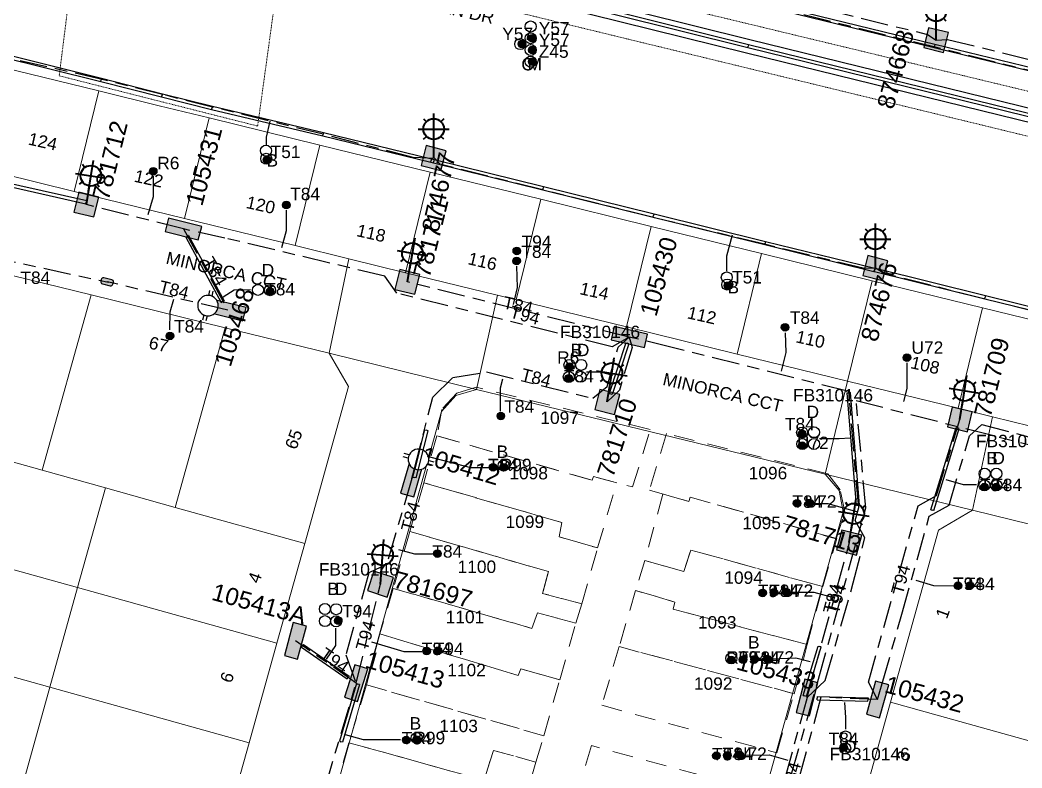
# Model space of a CAD drawing. Header units: metres. Extents: x 289087 to 291245, y 6227587 to 6229773.
# Drawn here: x 290431.4 to 290576.8, y 6228530.3 to 6228638.7 of the extents above; entities that cross this region are included whole.
import ezdxf
from ezdxf.enums import TextEntityAlignment as Align

# ---------------------------------------------------------------- set-up
doc = ezdxf.new("R2010")
doc.units = ezdxf.units.M
for name, pattern in [('Cable Exist UG', [8.2, 4, -1.2, 1.8, -1.2]), ('Dash', [5, 3, -2]), ('HIDDEN', [0.375, 0.25, -0.125]), ('HIDDEN2', [0.1875, 0.125, -0.0625])]:
    doc.linetypes.add(name, pattern=pattern)
for name, color, linetype in [('_User Ducts Config', 7, 'Continuous'), ('Duct_SP_EXT', 7, 'Continuous'), ('Equip_LV_EXT', 7, 'Continuous'), ('Equip_SP_SL_EXT', 7, 'Continuous'), ('Mains_HV_EXT', 7, 'Continuous'), ('Mains_LV_EXT', 7, 'Continuous'), ('Mains_LV_SL_EXT', 7, 'Continuous'), ('Mains_SL_EXT', 7, 'Continuous'), ('SupportsUG_SP_LV_EXT', 7, 'Continuous'), ('SupportsUG_SP_LV_SL_EXT', 7, 'Continuous')]:
    doc.layers.add(name, color=color, linetype=linetype)
for name, color, linetype, lineweight in [('Cadastre Buildings_SP_EXT', 9, 'Continuous', 5), ('Cadastre Developer_SP_EXT', 9, 'Continuous', 5), ('Cadastre Land Parcels_SP_EXT', 9, 'Continuous', 5), ('Cadastre Other Property_SP_EXT', 9, 'HIDDEN', 5), ('Cadastre Roads_SP_EXT', 9, 'Continuous', 5)]:
    doc.layers.add(name, color=color, linetype=linetype, lineweight=lineweight)
doc.styles.add('COLUMN_LABEL', font='arial.ttf')
doc.styles.add('iecARIAL', font='arial.ttf', dxfattribs={"height": 2})
doc.styles.add('POLE_LABEL', font='arial.ttf')
doc.styles.get("Standard").update_dxf_attribs({"font": 'arial.ttf'})
doc.linetypes.add('Cable E UG', pattern='A,6,-0.5,["E",Standard,S=1.7,R=0,X=0.5,Y=-1],-2.9', length=9.4)
doc.linetypes.add('Cable P UG', pattern='A,6,-0.5,["P",Standard,S=1.7,R=0,X=0.5,Y=-1],-2.9', length=9.4)

# ---------------------------------------------------------------- blocks, each defined once
blk = doc.blocks.new('COLUMN_EXT')
blk.add_hatch(color=256).paths.add_polyline_path([(-1.49, 1.48), (-1.49, -1.49), (1.48, -1.49), (1.48, 1.48)])
blk.add_lwpolyline([(-1.49, -1.49), (1.48, -1.49), (1.48, 1.48), (-1.49, 1.48)], close=True)
for tag, height, style, flags, p in [('ASSET_NUM', 2.5, 'COLUMN_LABEL', 8, (2, 2)), ('STRUCTURE_PLANT_NUMBER', 0.2, 'POLE_LABEL', 9, (1.81, 0.03)), ('STREET_CODE', 0.2, 'COLUMN_LABEL', 9, (1.81, -0.2))]:
    blk.add_attdef(tag, text='', height=height, dxfattribs=dict(style=style, flags=flags)).set_placement(p, align=Align.MIDDLE_LEFT)
at = {"flags": 9}
for tag, p in [('COLUMN_TYPE', (1.81, -0.4)), ('OWNED_BY', (1.81, -0.6)), ('STATE', (1.81, -0.8)), ('USAGE', (1.81, -1)), ('LEGEND', (1.81, -1.2)), ('LOCATION', (1.81, -1.4)), ('STREETNAME', (1.81, -1.6)), ('SUBURB', (1.81, -1.8)), ('NOTES', (1.81, -2))]:
    blk.add_attdef(tag, text='', height=0.2, dxfattribs=at).set_placement(p, align=Align.MIDDLE_LEFT)
at = {"flags": 1}
blk.add_attdef('Z', (1.81, -2.35), '', height=0.2, dxfattribs=at)
blk = doc.blocks.new('PILLAR_EXT')
blk.add_hatch(color=256).paths.add_polyline_path([(-2.475, 0.99), (-2.475, -0.99), (2.475, -0.99), (2.475, 0.99)])
blk.add_lwpolyline([(-2.475, -0.99), (2.475, -0.99), (2.475, 0.99), (-2.475, 0.99)], close=True)
at = {"style": 'iecARIAL', "flags": 8}
blk.add_attdef('ASSET_NUM', (1.5, 3.5), '', height=2.5, dxfattribs=at)
for tag, p, flags in [('OWNED_BY', (0, -0.2), 9), ('STATE', (0, -0.4), 9), ('SUPPORT_TYPE', (0, -0.6), 9), ('USAGE', (0, -0.8), 9), ('LEGEND', (0, -1), 9), ('LOCATION', (0, -1.2), 9), ('NOTES', (0, -1.4), 9), ('PARENT', (0, -1.6), 9), ('STREETNAME', (0, -1.8), 9), ('SUBURB', (0, -2), 1)]:
    blk.add_attdef(tag, p, '', height=0.2, dxfattribs=dict(flags=flags))
blk = doc.blocks.new('DUCT_EXT')
blk.add_circle((0, 0.8), 0.8)
at = {"flags": 1}
blk.add_attdef('Z', (0, 0), '', height=0.2, dxfattribs=at)
at = {"flags": 9}
for tag, p in [('DUCT_CODE', (0, 0)), ('XSECT_TYPE', (0, -0.2)), ('STATE', (0, -0.6)), ('FB_REFERENCE', (0, -0.4)), ('NOTES', (0, -0.8))]:
    blk.add_attdef(tag, text='', height=0.2, dxfattribs=at).set_placement(p, align=Align.MIDDLE_LEFT)
blk = doc.blocks.new('SL_LANTERN_EXT')
at = {"lineweight": 40}
for p, q in [((0, 1.97), (0, 6.47)), ((-1.46, 5.68), (-1.06, 5.28)), ((1.46, 5.68), (1.06, 5.28)), ((-2.25, 4.22), (2.25, 4.22)), ((-1.46, 2.76), (-1.06, 3.16)), ((1.46, 2.76), (1.06, 3.16)), ((0, 0), (0, 2.72))]:
    blk.add_line(p, q, dxfattribs=at)
blk.add_circle((0, 4.22), 1.5, dxfattribs=at)
at = {"style": 'iecARIAL', "flags": 9}
blk.add_attdef('ASSET_NUM', (1.5, 1.5), '', height=2.5, dxfattribs=at)
for tag, p, height, flags in [('OPERATING_VOLTAGE', (0.98, -1.65), 0.2, 9), ('CONSTRUCTED_VOLTAGE', (0.98, -0.65), 0.2, 9), ('CONTROL_TYPE', (0.98, -0.85), 0.2, 9), ('LANTERN_PURPOSE', (0.98, -1.05), 0.2, 9), ('LANTERN_TYPE', (0.98, -1.25), 0.2, 9), ('NO_PHASES', (0.98, -1.45), 0.2, 9), ('LNUMBER', (2.18, -3.25), 2.5, 8), ('ORIENTATION', (0.98, -1.85), 0.2, 9), ('OWNED_BY', (0.98, -2.05), 0.2, 9), ('STATE', (0.98, -2.25), 0.2, 9), ('USAGE', (0.98, -2.45), 0.2, 9), ('CEXIST', (0.98, -2.65), 0.2, 9), ('CNEW', (0.98, -2.85), 0.2, 9), ('CNUMBER', (0.98, -3.05), 0.2, 9), ('CREMOVE', (0.98, -3.25), 0.2, 9), ('CREPLACE', (0.98, -3.45), 0.2, 9), ('LKINGHEIGHT', (0.98, -3.65), 0.2, 9), ('LBRACKET', (0.98, -3.85), 0.2, 9), ('LBRACKETVOCAB', (0.98, -4.05), 0.2, 9), ('LCATEGORY', (0.98, -4.25), 0.2, 9), ('LCHARGE1', (0.98, -4.45), 0.2, 9), ('LCHARGE1PERCENT', (0.98, -4.65), 0.2, 9), ('LCHARGE2', (0.98, -4.85), 0.2, 9), ('LCHARGE2PERCENT', (0.98, -5.05), 0.2, 9), ('LCHARGE3', (0.98, -5.25), 0.2, 9), ('LCHARGE3PERCENT', (0.98, -5.45), 0.2, 9), ('LEXIST', (0.98, -5.65), 0.2, 9), ('LLAMP', (0.98, -5.85), 0.2, 9), ('LLAMPVOCAB', (0.98, -6.05), 0.2, 9), ('LMAST', (0.98, -6.25), 0.2, 9), ('LMASTVOCAB', (0.98, -6.45), 0.2, 9), ('LNEW', (0.98, -6.65), 0.2, 9), ('LANTNUMBER', (0.98, -6.85), 0.2, 9), ('LOUTREACH', (0.98, -7.25), 0.2, 9), ('LOUTREACHVOCAB', (0.98, -7.45), 0.2, 9), ('LRATECODE', (0.98, -7.65), 0.2, 9), ('LREMOVE', (0.98, -7.85), 0.2, 9), ('LREPLACE', (0.98, -8.05), 0.2, 9), ('LTYPE', (0.98, -8.25), 0.2, 9), ('LTYPEVOCAB', (0.98, -8.45), 0.2, 9), ('LEGEND', (0.98, -8.65), 0.2, 9), ('LOCATION', (0.98, -8.85), 0.2, 9), ('STREETNAME', (0.98, -9.25), 0.2, 9), ('SUBURB', (0.98, -9.45), 0.2, 1), ('NOTES', (0.98, -9.05), 0.2, 9)]:
    blk.add_attdef(tag, p, '', height=height, dxfattribs=dict(flags=flags))
blk = doc.blocks.new('LV_STJ_EXT')
h = blk.add_hatch(color=256)
edge = h.paths.add_edge_path()
edge.add_ellipse((-0.59, 0.13), major_axis=(0.226, 0.226), ratio=1, start_angle=45, end_angle=135)
edge.add_line((-0.91, 0.13), (-0.91, -0.13))
edge.add_ellipse((-0.59, -0.13), major_axis=(0.226, 0.226), ratio=1, start_angle=135, end_angle=225)
edge.add_line((-0.59, -0.45), (0.59, -0.45))
edge.add_ellipse((0.59, -0.13), major_axis=(-0.226, 0.226), ratio=1, start_angle=135, end_angle=225)
edge.add_line((0.91, -0.13), (0.91, 0.13))
edge.add_ellipse((0.59, 0.13), major_axis=(-0.226, 0.226), ratio=1, start_angle=225, end_angle=315)
edge.add_line((0.59, 0.45), (-0.59, 0.45))
blk.add_lwpolyline([(-0.91, 0.13), (-0.91, -0.13, 0.414214), (-0.59, -0.45), (0.59, -0.45, 0.414214), (0.91, -0.13), (0.91, 0.13, 0.414214), (0.59, 0.45), (-0.59, 0.45, 0.414214)], format="xyb", close=True)
at = {"flags": 1}
blk.add_attdef('Z', (0, 0), '', height=0.2, dxfattribs=at)
at = {"flags": 9}
for tag, p in [('ORIENTATION', (0, 0)), ('USAGE', (0, -0.2)), ('LEGEND', (0, -0.4)), ('NOTES', (0, -0.6))]:
    blk.add_attdef(tag, text='', height=0.2, dxfattribs=at).set_placement(p, align=Align.MIDDLE_LEFT)
blk = doc.blocks.new('LV_UG_LINKS_OPEN_EXT')
for p, q in [((-0.25, 1.47), (-0.25, 2.22)), ((0.25, 1.47), (0.25, 2.22)), ((-0.25, -1.47), (-0.25, -2.22)), ((0.25, -1.47), (0.25, -2.22))]:
    blk.add_line(p, q)
at = {"flags": 9}
for tag, p in [('ACTUAL_STATUS', (0, 0)), ('CONSTRUCTED_VOLTAGE', (0, -0.2)), ('OPERATING_VOLTAGE', (0, -0.6)), ('ORIENTATION', (0, -0.8)), ('STATE', (0, -1)), ('SWITCH_TYPE', (0, -1.2)), ('NO_PHASES', (0, -0.4)), ('USAGE', (0, -1.4)), ('NOTES', (0, -1.6))]:
    blk.add_attdef(tag, text='', height=0.2, dxfattribs=at).set_placement(p, align=Align.MIDDLE_LEFT)
at = {"flags": 1}
blk.add_attdef('Z', (0, 0), '', height=0.2, dxfattribs=at)
blk.add_wipeout([(-0.25, 1.47), (-0.43, 1.43), (-0.61, 1.36), (-0.77, 1.28), (-0.93, 1.17), (-1.07, 1.05), (-1.19, 0.9), (-1.29, 0.75), (-1.38, 0.58), (-1.44, 0.4), (-1.48, 0.22), (-1.49, 0.03), (-1.49, -0.16), (-1.45, -0.34), (-1.4, -0.52), (-1.32, -0.69), (-1.23, -0.85), (-1.11, -1), (-0.98, -1.13), (-0.83, -1.24), (-0.66, -1.34), (-0.49, -1.41), (-0.31, -1.46), (-0.13, -1.49), (0.06, -1.49), (0.25, -1.47), (0.43, -1.43), (0.61, -1.36), (0.77, -1.28), (0.93, -1.17), (1.07, -1.05), (1.19, -0.9), (1.29, -0.75), (1.38, -0.58), (1.44, -0.4), (1.48, -0.22), (1.49, -0.03), (1.49, 0.16), (1.45, 0.34), (1.4, 0.52), (1.32, 0.69), (1.23, 0.85), (1.11, 1), (0.98, 1.13), (0.83, 1.24), (0.66, 1.34), (0.49, 1.41), (0.31, 1.46), (0.13, 1.49), (-0.06, 1.49)])
blk.add_lwpolyline([(0, -1.49, 1), (0, 1.49, 1)], format="xyb", close=True)
blk = doc.blocks.new('CABLE_LARGE_EXT')
h = blk.add_hatch(color=256)
edge = h.paths.add_edge_path()
edge.add_arc((0, 0.55), 0.55, 0, 360)
blk.add_circle((0, 0.55), 0.55)
at = {"flags": 1}
blk.add_attdef('Z', (0, 0), '', height=0.2, dxfattribs=at)
at = {"flags": 9}
for tag, p in [('COND_CODE', (0, 0)), ('STATE', (0, -0.4)), ('XSECT_SIZE', (0, -0.6)), ('FB_REFERENCE', (0, -0.2)), ('NOTES', (0, -0.8))]:
    blk.add_attdef(tag, text='', height=0.2, dxfattribs=at).set_placement(p, align=Align.MIDDLE_LEFT)

msp = doc.modelspace()

# ---------------------------------------------------------------- linework, layer by layer
at = {"layer": '_User Ducts Config'}
for points in [[(290467.18, 6228620.49), (290467.19, 6228621.75), (290467.71, 6228624.06)], [(290450.74, 6228616.09), (290450.74, 6228613.13), (290449.98, 6228610.52)], [(290470.03, 6228611.19), (290470.02, 6228608.19), (290469.35, 6228605.72)], [(290533.96, 6228602.32), (290533.97, 6228604.53), (290534.77, 6228607.58)], [(290503.46, 6228603.06), (290503.56, 6228599.98), (290502.94, 6228597.5)], [(290464.85, 6228599.61), (290462.49, 6228599.58), (290460.88, 6228598.55)], [(290453.16, 6228593.8), (290453.22, 6228596.43), (290453.73, 6228598.27)], [(290542.4, 6228593.41), (290542.49, 6228590.53), (290541.82, 6228587.81)], [(290560.07, 6228589.02), (290560.05, 6228585.29), (290559.58, 6228583.43)], [(290513.6, 6228587.71), (290515.62, 6228587.72), (290517.39, 6228587.24)], [(290501.1, 6228582.02), (290501.12, 6228585.42), (290501.44, 6228586.7)], [(290547.41, 6228578.06), (290550.26, 6228578.07), (290551.85, 6228578.17)], [(290570.14, 6228571.34), (290568.28, 6228571.34), (290565.77, 6228572.09)], [(290546.6, 6228568.63), (290548.62, 6228568.63), (290552.77, 6228567.5)], [(290491.27, 6228561.27), (290488.69, 6228561.27), (290486.37, 6228561.91)], [(290566.82, 6228556.65), (290563.95, 6228556.7), (290561.43, 6228557.49)], [(290543.26, 6228555.79), (290546.59, 6228555.79), (290549.41, 6228555.03)], [(290477.21, 6228550.56), (290477.19, 6228548.03), (290475.84, 6228546.05)], [(290489.71, 6228547.15), (290487.16, 6228547.14), (290482.48, 6228548.55)], [(290540.41, 6228546.11), (290543.96, 6228546.28), (290546.02, 6228545.73)], [(290551.19, 6228535.89), (290551.2, 6228537.62), (290551.04, 6228539.76)], [(290486.63, 6228534.36), (290481.27, 6228534.35), (290478.62, 6228535.11)], [(290536.48, 6228532.14), (290540.07, 6228532.17), (290542.8, 6228531.43)]]:
    msp.add_lwpolyline(points, dxfattribs=at)
at = {"layer": 'Cadastre Buildings_SP_EXT', "linetype": 'Continuous'}
msp.add_lwpolyline([(290510.49, 6228427.8), (290512.56, 6228430.15), (290550.82, 6228567.45), (290550.26, 6228570.54), (290548.2, 6228572.9), (290497.64, 6228585.18), (290494.64, 6228584.3), (290492.58, 6228581.96), (290454.76, 6228446.25), (290455.32, 6228443.17), (290457.4, 6228440.85), (290507.51, 6228426.89), (290510.49, 6228427.8)], close=True, dxfattribs=at)
at = {"layer": 'Cadastre Developer_SP_EXT', "linetype": 'Dash'}
for points in [[(290522.83, 6228579.37), (290497.58, 6228585.51), (290494.79, 6228584.64), (290492.61, 6228582.29), (290491.89, 6228578.45), (290514.4, 6228572.01), (290514.59, 6228572.55), (290520.29, 6228571.04), (290522.83, 6228579.37)], [(290517.99, 6228571.65), (290514.59, 6228572.55), (290514.4, 6228572.01), (290491.89, 6228578.45), (290489.98, 6228571.65), (290510.01, 6228565.89), (290509.63, 6228563.79), (290515.2, 6228562.2), (290517.99, 6228571.65)], [(290525.18, 6228578.77), (290522.72, 6228570.56), (290528.46, 6228568.93), (290528.65, 6228569.56), (290549.83, 6228563.51), (290551.06, 6228567.42), (290550.4, 6228570.61), (290548.61, 6228572.93), (290525.18, 6228578.77)], [(290515.2, 6228562.2), (290509.63, 6228563.79), (290510.01, 6228565.89), (290489.98, 6228571.65), (290487.99, 6228564.59), (290508.07, 6228558.76), (290507.22, 6228555.61), (290512.91, 6228554.09), (290515.2, 6228562.2)], [(290549.88, 6228563.54), (290528.65, 6228569.56), (290528.46, 6228568.93), (290524.66, 6228570.01), (290522.06, 6228560.38), (290527.7, 6228558.76), (290528.74, 6228561.89), (290547.85, 6228556.59), (290549.88, 6228563.54)], [(290512.91, 6228554.09), (290507.22, 6228555.61), (290508.07, 6228558.76), (290487.99, 6228564.59), (290485.57, 6228556.33), (290505.69, 6228550.53), (290506.47, 6228552.76), (290512.03, 6228551.29), (290512.91, 6228554.09)], [(290547.85, 6228556.59), (290528.74, 6228561.89), (290527.7, 6228558.76), (290522.06, 6228560.38), (290520.72, 6228556.02), (290526.42, 6228554.35), (290526.16, 6228553.32), (290545.61, 6228548.18), (290547.85, 6228556.59)], [(290512.03, 6228551.29), (290506.47, 6228552.76), (290505.69, 6228550.53), (290485.57, 6228556.33), (290483.6, 6228549.74), (290503.7, 6228543.69), (290504.08, 6228544.66), (290509.73, 6228543.09), (290512.03, 6228551.29)], [(290545.61, 6228548.18), (290526.16, 6228553.32), (290526.42, 6228554.35), (290520.72, 6228556.02), (290518.32, 6228547.88), (290543.71, 6228541.06), (290545.61, 6228548.18)], [(290509.73, 6228543.09), (290504.08, 6228544.66), (290503.7, 6228543.69), (290483.6, 6228549.74), (290481.7, 6228542.33), (290507.41, 6228534.96), (290509.73, 6228543.09)], [(290543.71, 6228541.06), (290518.32, 6228547.88), (290515.84, 6228539.37), (290541.19, 6228532.48), (290543.71, 6228541.06)], [(290507.41, 6228534.96), (290481.7, 6228542.33), (290479.14, 6228533.94), (290498.75, 6228528.51), (290500.1, 6228532.84), (290506.23, 6228531.13), (290507.41, 6228534.96)], [(290506.23, 6228531.13), (290500.1, 6228532.84), (290498.75, 6228528.51), (290479.14, 6228533.94), (290477.02, 6228526.68), (290502.92, 6228519.46), (290506.23, 6228531.13)], [(290539.64, 6228526.7), (290514.3, 6228533.54), (290511.3, 6228523.41), (290516.94, 6228521.83), (290517.88, 6228524.84), (290537.62, 6228519.61), (290539.64, 6228526.7)]]:
    msp.add_lwpolyline(points, close=True, dxfattribs=at)
at = {"layer": 'Cadastre Land Parcels_SP_EXT', "linetype": 'Continuous'}
for points in [[(290442.86, 6228628.47), (290426.75, 6228632.4), (290423.2, 6228617.83), (290428.77, 6228616.47), (290439.28, 6228613.9), (290442.86, 6228628.47)], [(290458.88, 6228624.54), (290451.61, 6228626.32), (290442.86, 6228628.47), (290439.28, 6228613.9), (290455.31, 6228609.98), (290458.88, 6228624.54)], [(290474.9, 6228620.6), (290458.88, 6228624.54), (290455.31, 6228609.98), (290471.33, 6228606.04), (290474.9, 6228620.6)], [(290490.92, 6228616.67), (290474.9, 6228620.6), (290471.33, 6228606.04), (290479.13, 6228604.12), (290487.36, 6228602.11), (290490.92, 6228616.67)], [(290506.95, 6228612.75), (290490.92, 6228616.67), (290487.36, 6228602.11), (290500.63, 6228598.85), (290500.67, 6228598.84), (290503.38, 6228598.18), (290506.95, 6228612.75)], [(290522.98, 6228608.82), (290506.95, 6228612.75), (290503.38, 6228598.18), (290519.41, 6228594.25), (290522.98, 6228608.82)], [(290539, 6228604.88), (290522.98, 6228608.82), (290519.41, 6228594.25), (290535.44, 6228590.31), (290539, 6228604.88)], [(290555.02, 6228600.95), (290539, 6228604.88), (290535.44, 6228590.31), (290551.46, 6228586.38), (290555.02, 6228600.95)], [(290441.75, 6228598.89), (290425.72, 6228602.83), (290422.72, 6228601.94), (290420.66, 6228599.61), (290414.91, 6228578.96), (290434.65, 6228573.45), (290441.75, 6228598.89)], [(290571.04, 6228597.02), (290555.02, 6228600.95), (290551.46, 6228586.38), (290567.49, 6228582.45), (290571.04, 6228597.02)], [(290461.18, 6228594.12), (290441.75, 6228598.89), (290434.65, 6228573.45), (290443.81, 6228570.9), (290453.93, 6228568.08), (290461.18, 6228594.12)], [(290587.06, 6228593.08), (290571.04, 6228597.02), (290567.49, 6228582.45), (290572.49, 6228581.22), (290583.52, 6228578.51), (290587.06, 6228593.08)], [(290479.07, 6228585.62), (290476.25, 6228590.43), (290461.18, 6228594.12), (290453.93, 6228568.08), (290472.72, 6228562.85), (290479.07, 6228585.62)], [(290443.81, 6228570.9), (290434.65, 6228573.45), (290414.91, 6228578.96), (290410.88, 6228564.5), (290439.78, 6228556.45), (290443.81, 6228570.9)], [(290472.72, 6228562.85), (290453.93, 6228568.08), (290443.81, 6228570.9), (290439.78, 6228556.45), (290468.69, 6228548.4), (290472.72, 6228562.85)], [(290589.28, 6228562.84), (290569.57, 6228567.66), (290564.63, 6228564.76), (290557.69, 6228539.83), (290581.07, 6228533.31), (290589.28, 6228562.84)], [(290439.78, 6228556.45), (290410.88, 6228564.5), (290406.86, 6228550.06), (290435.75, 6228542), (290439.78, 6228556.45)], [(290468.69, 6228548.4), (290439.78, 6228556.45), (290435.75, 6228542), (290464.66, 6228533.95), (290468.69, 6228548.4)], [(290435.75, 6228542), (290406.86, 6228550.06), (290402.83, 6228535.61), (290431.73, 6228527.55), (290435.75, 6228542)], [(290464.66, 6228533.95), (290435.75, 6228542), (290431.73, 6228527.55), (290460.63, 6228519.5), (290464.66, 6228533.95)], [(290586.58, 6228531.77), (290581.07, 6228533.31), (290557.69, 6228539.83), (290553.52, 6228524.86), (290582.41, 6228516.8), (290586.58, 6228531.77)]]:
    msp.add_lwpolyline(points, close=True, dxfattribs=at)
at = {"layer": 'Cadastre Other Property_SP_EXT', "linetype": 'HIDDEN2'}
for points in [[(290456.46, 6228664.44), (290440.2, 6228655.21), (290437.12, 6228630.66), (290465.9, 6228623.37), (290471.1, 6228661.01), (290456.46, 6228664.44)], [(290456.46, 6228664.44), (290440.44, 6228655.2), (290572.17, 6228623.22), (290684.79, 6228595.71), (290685.56, 6228595.51), (290693.93, 6228590.68), (290695.64, 6228597.03), (290688.19, 6228600.97), (290607.6, 6228621.21), (290470.23, 6228654.28), (290470.95, 6228660.94), (290456.46, 6228664.44)]]:
    msp.add_lwpolyline(points, close=True, dxfattribs=at)
at = {"layer": 'Cadastre Roads_SP_EXT', "linetype": 'Continuous'}
for points in [[(290479.13, 6228604.12), (290471.33, 6228606.04), (290455.31, 6228609.98), (290439.28, 6228613.9), (290428.77, 6228616.47), (290425.72, 6228602.83), (290441.75, 6228598.89), (290461.18, 6228594.12), (290476.25, 6228590.43), (290479.13, 6228604.12)], [(290551.46, 6228586.38), (290535.44, 6228590.31), (290519.41, 6228594.25), (290503.38, 6228598.18), (290500.67, 6228598.84), (290497.64, 6228585.18), (290548.2, 6228572.9), (290551.46, 6228586.38)], [(290455.32, 6228443.17), (290454.76, 6228446.25), (290492.58, 6228581.96), (290494.64, 6228584.3), (290497.64, 6228585.18), (290476.25, 6228590.43), (290479.07, 6228585.62), (290472.72, 6228562.85), (290468.69, 6228548.4), (290464.66, 6228533.95), (290460.63, 6228519.5), (290456.6, 6228505.05), (290452.57, 6228490.6), (290448.55, 6228476.15), (290444.52, 6228461.7), (290441.11, 6228449.47), (290436.19, 6228446.69), (290457.4, 6228440.85), (290455.32, 6228443.17)], [(290525.95, 6228425.95), (290529.36, 6228438.16), (290533.38, 6228452.61), (290537.41, 6228467.06), (290541.44, 6228481.51), (290545.46, 6228495.96), (290549.49, 6228510.41), (290553.52, 6228524.86), (290557.69, 6228539.83), (290564.63, 6228564.76), (290569.57, 6228567.66), (290548.2, 6228572.9), (290550.26, 6228570.54), (290550.82, 6228567.45), (290512.56, 6228430.15), (290510.49, 6228427.8), (290507.51, 6228426.89), (290528.73, 6228421.03), (290525.95, 6228425.95)]]:
    msp.add_lwpolyline(points, close=True, dxfattribs=at)
msp.add_lwpolyline([(290630.65, 6228526.05), (290634.52, 6228539.93), (290635.08, 6228541.96), (290635.64, 6228543.98), (290639.69, 6228558.5), (290640.12, 6228560.04), (290640.71, 6228562.16), (290641.29, 6228564.28), (290631.6, 6228566.71), (290615.57, 6228570.65), (290599.56, 6228574.58), (290583.52, 6228578.51), (290572.49, 6228581.22), (290569.57, 6228567.66), (290589.28, 6228562.84), (290605.02, 6228558.98), (290619.52, 6228555.42), (290621.65, 6228553.01), (290622.79, 6228550.01), (290615.48, 6228523.73)], dxfattribs=at)
at = {"layer": 'Duct_SP_EXT'}
for p, q in [((290564.03, 6228634.73), (290499.79, 6228650.42)), ((290564.14, 6228635.2), (290499.91, 6228650.88)), ((290536.99, 6228634.71), (290505.2, 6228642.65)), ((290537.11, 6228635.17), (290505.31, 6228643.12)), ((290537.11, 6228635.17), (290537.05, 6228634.94)), ((290592.08, 6228621.68), (290537.11, 6228635.17)), ((290564.14, 6228635.2), (290564.08, 6228634.96)), ((290564.14, 6228635.2), (290564.08, 6228634.96)), ((290583.28, 6228630.52), (290564.14, 6228635.2)), ((290427.44, 6228633.75), (290443.15, 6228629.84)), ((290427.55, 6228634.21), (290443.27, 6228630.31)), ((290536.99, 6228634.71), (290537.05, 6228634.94)), ((290591.96, 6228621.22), (290536.99, 6228634.71)), ((290564.03, 6228634.73), (290564.08, 6228634.96)), ((290564.03, 6228634.73), (290564.08, 6228634.96)), ((290583.17, 6228630.06), (290564.03, 6228634.73)), ((290443.15, 6228629.84), (290443.21, 6228630.07)), ((290443.15, 6228629.84), (290451.97, 6228627.6)), ((290443.27, 6228630.31), (290443.21, 6228630.07)), ((290443.27, 6228630.31), (290452.08, 6228628.06)), ((290451.97, 6228627.6), (290452.03, 6228627.83)), ((290452.08, 6228628.06), (290452.03, 6228627.83)), ((290452.08, 6228628.06), (290459.35, 6228626.24)), ((290451.97, 6228627.6), (290459.23, 6228625.77)), ((290459.23, 6228625.77), (290459.29, 6228626.01)), ((290459.23, 6228625.77), (290475.33, 6228621.95)), ((290459.35, 6228626.24), (290459.29, 6228626.01)), ((290459.35, 6228626.24), (290475.44, 6228622.42)), ((290475.33, 6228621.95), (290475.38, 6228622.18)), ((290475.33, 6228621.95), (290491, 6228618.14)), ((290475.44, 6228622.42), (290475.38, 6228622.18)), ((290475.44, 6228622.42), (290491.11, 6228618.61)), ((290407.23, 6228619.69), (290441, 6228612.1)), ((290407.33, 6228620.16), (290441.11, 6228612.57)), ((290491, 6228618.14), (290491.06, 6228618.38)), ((290491, 6228618.14), (290491.39, 6228618.05)), ((290491.11, 6228618.61), (290491.06, 6228618.38)), ((290491.11, 6228618.61), (290491.5, 6228618.51)), ((290491.39, 6228618.05), (290491.44, 6228618.28)), ((290491.39, 6228618.05), (290491.44, 6228618.28)), ((290491.39, 6228618.05), (290507.24, 6228614.14)), ((290491.5, 6228618.51), (290491.44, 6228618.28)), ((290491.5, 6228618.51), (290491.44, 6228618.28)), ((290491.5, 6228618.51), (290507.36, 6228614.6)), ((290507.24, 6228614.14), (290507.3, 6228614.37)), ((290507.24, 6228614.14), (290523.28, 6228610.16)), ((290507.36, 6228614.6), (290507.3, 6228614.37)), ((290507.36, 6228614.6), (290523.39, 6228610.63)), ((290441, 6228612.1), (290441.05, 6228612.34)), ((290441.11, 6228612.57), (290441.05, 6228612.34)), ((290523.28, 6228610.16), (290523.33, 6228610.39)), ((290523.39, 6228610.63), (290523.33, 6228610.39)), ((290523.39, 6228610.63), (290539.58, 6228606.65)), ((290523.28, 6228610.16), (290539.46, 6228606.18)), ((290455.88, 6228607.49), (290455.67, 6228607.37)), ((290455.46, 6228607.26), (290455.67, 6228607.37)), ((290539.46, 6228606.18), (290539.52, 6228606.41)), ((290539.46, 6228606.18), (290555.29, 6228602.29)), ((290539.58, 6228606.65), (290539.52, 6228606.41)), ((290539.58, 6228606.65), (290555.41, 6228602.76)), ((290555.29, 6228602.29), (290555.35, 6228602.53)), ((290555.29, 6228602.29), (290555.35, 6228602.53)), ((290555.29, 6228602.29), (290555.38, 6228602.27)), ((290555.41, 6228602.76), (290555.35, 6228602.53)), ((290555.41, 6228602.76), (290555.35, 6228602.53)), ((290555.38, 6228602.27), (290555.43, 6228602.51)), ((290555.38, 6228602.27), (290571.37, 6228598.33)), ((290555.41, 6228602.76), (290555.49, 6228602.74)), ((290555.49, 6228602.74), (290555.43, 6228602.51)), ((290555.49, 6228602.74), (290571.48, 6228598.79)), ((290571.48, 6228598.79), (290571.43, 6228598.56)), ((290571.48, 6228598.79), (290587.68, 6228594.81)), ((290571.37, 6228598.33), (290571.43, 6228598.56)), ((290571.37, 6228598.33), (290587.57, 6228594.34)), ((290519.28, 6228591.96), (290516.88, 6228584.6)), ((290519.74, 6228591.81), (290517.34, 6228584.45)), ((290519.28, 6228591.96), (290519.51, 6228591.88)), ((290519.74, 6228591.81), (290519.51, 6228591.88)), ((290516.88, 6228584.6), (290517.11, 6228584.52)), ((290517.34, 6228584.45), (290517.11, 6228584.52)), ((290551.42, 6228584.68), (290551.66, 6228584.7)), ((290552.74, 6228568.36), (290551.42, 6228584.68)), ((290551.9, 6228584.72), (290551.66, 6228584.7)), ((290553.21, 6228568.4), (290551.9, 6228584.72)), ((290490.16, 6228579.31), (290490.39, 6228579.25)), ((290490.62, 6228579.19), (290490.39, 6228579.25)), ((290563.53, 6228567.74), (290567.21, 6228579.67)), ((290563.99, 6228567.6), (290567.67, 6228579.53)), ((290567.21, 6228579.67), (290567.44, 6228579.6)), ((290567.67, 6228579.53), (290567.44, 6228579.6)), ((290552.74, 6228568.36), (290552.98, 6228568.38)), ((290553.21, 6228568.4), (290552.98, 6228568.38)), ((290563.53, 6228567.74), (290563.76, 6228567.67)), ((290563.99, 6228567.6), (290563.76, 6228567.67)), ((290472.26, 6228547.82), (290472.4, 6228548.01)), ((290472.26, 6228547.82), (290478.88, 6228543.21)), ((290472.54, 6228548.21), (290472.4, 6228548.01)), ((290472.54, 6228548.21), (290479.16, 6228543.6)), ((290545.04, 6228540.8), (290547.19, 6228547.97)), ((290545.5, 6228540.66), (290547.65, 6228547.83)), ((290547.19, 6228547.97), (290547.42, 6228547.9)), ((290547.65, 6228547.83), (290547.42, 6228547.9)), ((290479.16, 6228543.6), (290479.02, 6228543.41)), ((290480.22, 6228542.52), (290477.75, 6228534.16)), ((290480.68, 6228542.39), (290478.21, 6228534.02)), ((290478.88, 6228543.21), (290479.02, 6228543.41)), ((290480.22, 6228542.52), (290480.45, 6228542.46)), ((290480.68, 6228542.39), (290480.45, 6228542.46)), ((290545.04, 6228540.8), (290545.27, 6228540.73)), ((290545.5, 6228540.66), (290545.27, 6228540.73)), ((290547.06, 6228540.64), (290547.05, 6228540.4)), ((290547.06, 6228540.64), (290554.43, 6228540.46)), ((290547.05, 6228540.16), (290547.05, 6228540.4)), ((290547.05, 6228540.16), (290554.42, 6228539.98)), ((290554.42, 6228539.98), (290554.43, 6228540.22)), ((290554.43, 6228540.46), (290554.43, 6228540.22)), ((290477.75, 6228534.16), (290477.98, 6228534.09)), ((290478.21, 6228534.02), (290477.98, 6228534.09))]:
    msp.add_line(p, q, dxfattribs=at)
at = {"layer": 'Mains_HV_EXT', "linetype": 'Cable P UG'}
msp.add_lwpolyline([(290477.44, 6228654.71), (290481.31, 6228653.76), (290482.8, 6228653.44), (290485.1, 6228652.95), (290487.95, 6228652.21), (290490.91, 6228651.13), (290493.76, 6228649.76), (290497.28, 6228647.64), (290500.8, 6228645.79), (290505.57, 6228643.84), (290537.29, 6228635.91), (290592.26, 6228622.42), (290612.75, 6228617.4), (290636.57, 6228611.66), (290660.28, 6228605.84), (290662.6, 6228605.21), (290680.57, 6228600.86), (290696.68, 6228593.25), (290699.12, 6228575.86), (290692.56, 6228552.96), (290684.36, 6228525.48)], dxfattribs=at)
at = {"layer": 'Mains_HV_EXT', "linetype": 'Cable Exist UG'}
msp.add_lwpolyline([(290514.88, 6228448.84), (290515, 6228450.59), (290520.87, 6228450.39), (290520.87, 6228450.39), (290547.26, 6228543.18), (290554.1, 6228567.99), (290552.7, 6228583.58), (290552.7, 6228583.58), (290634.69, 6228562.63)], dxfattribs=at)
at = {"layer": 'Mains_LV_EXT', "linetype": 'Cable Exist UG'}
for points in [[(290379.52, 6228616.4), (290388.49, 6228617.83), (290388.49, 6228617.83), (290407.33, 6228613.15), (290413.01, 6228606.58), (290423.95, 6228603.63), (290423.95, 6228603.63), (290426.85, 6228604.47), (290444.26, 6228600.74)], [(290519.8, 6228592.78), (290487.61, 6228600.77)], [(290545.58, 6228540.5), (290548.22, 6228542.95), (290548.22, 6228542.95), (290552.28, 6228557.11), (290553.98, 6228563.66), (290552.58, 6228566.17), (290553.07, 6228568.04), (290551.63, 6228584.87), (290551.63, 6228584.87), (290526.21, 6228591.23), (290519.8, 6228592.78)], [(290555.82, 6228540.21), (290554.5, 6228542.75), (290554.5, 6228542.75), (290561.68, 6228568.28), (290564.36, 6228569.78), (290567.76, 6228580.83)], [(290555.82, 6228540.21), (290556.48, 6228542.52), (290556.48, 6228542.52), (290559.34, 6228552.57), (290563.31, 6228566.81), (290566.2, 6228568.42), (290569.14, 6228578.46), (290569.14, 6228578.46), (290570.94, 6228580.07), (290599.47, 6228572.7)], [(290488.27, 6228572.25), (290484.61, 6228559.78), (290484.61, 6228559.78), (290482.02, 6228558.59), (290482.02, 6228558.59), (290478.69, 6228546.67), (290480.18, 6228542.6)], [(290545.58, 6228540.5), (290551.74, 6228563)], [(290480.18, 6228542.6), (290483.71, 6228556.95)], [(290480.18, 6228542.6), (290471.38, 6228548.72)], [(290466.91, 6228497.72), (290465.87, 6228501.16), (290465.87, 6228501.16), (290468.1, 6228508.66), (290469.64, 6228514.05), (290469.64, 6228514.05), (290472.24, 6228515.82), (290475.69, 6228527.43), (290480.18, 6228542.6)], [(290555.82, 6228540.21), (290547.59, 6228540.53), (290547.59, 6228540.53), (290542.01, 6228519.86), (290539.3, 6228510.63), (290538.34, 6228507.34), (290526.28, 6228464.2), (290526.28, 6228464.2), (290525.02, 6228463.6), (290520.99, 6228449.42), (290520.99, 6228449.42), (290514.88, 6228448.84)], [(290545.58, 6228540.5), (290539.91, 6228519.87), (290539.91, 6228519.87), (290537.23, 6228510.68)]]:
    msp.add_lwpolyline(points, dxfattribs=at)
at = {"layer": 'Mains_LV_SL_EXT', "linetype": 'Cable Exist UG'}
for points in [[(290455.14, 6228608.45), (290441.06, 6228611.99)], [(290519.8, 6228592.78), (290520.22, 6228591.25), (290518.37, 6228585.05), (290516.61, 6228583.36)]]:
    msp.add_lwpolyline(points, dxfattribs=at)
at = {"layer": 'Mains_SL_EXT', "linetype": 'Cable Exist UG'}
for points in [[(290500.09, 6228651.64), (290501.72, 6228651.75), (290501.72, 6228651.75), (290529.55, 6228644.91), (290563.03, 6228636.66), (290564.3, 6228635.84)], [(290564.3, 6228635.84), (290565.96, 6228635.94), (290565.96, 6228635.94), (290627.41, 6228620.82), (290628.56, 6228620.02)], [(290491.6, 6228618.68), (290488.47, 6228618.82), (290488.47, 6228618.82), (290475.41, 6228622.18), (290459.35, 6228626.12), (290452.08, 6228627.95), (290443.33, 6228630.14), (290429.63, 6228633.26), (290427.13, 6228634.38)], [(290555.41, 6228602.74), (290553.92, 6228602.7), (290553.92, 6228602.7), (290539.39, 6228606.22), (290523.32, 6228610.11), (290507.24, 6228614.12), (290492.37, 6228617.84), (290491.52, 6228618.76)], [(290619.47, 6228587.21), (290617.86, 6228586.94), (290617.86, 6228586.94), (290603.53, 6228590.33), (290587.51, 6228594.29), (290571.43, 6228598.27), (290556.76, 6228601.98), (290555.49, 6228602.77)]]:
    msp.add_lwpolyline(points, dxfattribs=at)

# ---------------------------------------------------------------- block references
at = {"layer": '_User Ducts Config'}
for name, p, rotation in [('DUCT_EXT', (290506.29, 6228637.81), 90.33376248195651), ('DUCT_EXT', (290506.29, 6228636.11), 90.33376248195651), ('CABLE_LARGE_EXT', (290506.29, 6228636.11), 90.33376248195651), ('DUCT_EXT', (290504.78, 6228635.26), 90.33376248195651), ('CABLE_LARGE_EXT', (290504.78, 6228635.26), 90.33376248195651), ('DUCT_EXT', (290506.29, 6228634.41), 90.33376248195651), ('CABLE_LARGE_EXT', (290506.29, 6228634.41), 90.33376248195651), ('DUCT_EXT', (290506.29, 6228632.71), 90.33376248195651), ('CABLE_LARGE_EXT', (290506.29, 6228632.71), 90.33376248195651), ('DUCT_EXT', (290476.45, 6228553.33), 89.96546562101403), ('DUCT_EXT', (290478.08, 6228553.31), 89.96546562101403), ('DUCT_EXT', (290476.46, 6228551.58), 89.96546562101403), ('DUCT_EXT', (290478.08, 6228551.55), 89.96546562101403), ('DUCT_EXT', (290550.36, 6228534.86), 269.6279727234374), ('DUCT_EXT', (290550.32, 6228533.15), 269.6279727234374)]:
    msp.add_blockref(name, p, dxfattribs=dict(at, rotation=rotation))
for name, p in [('DUCT_EXT', (290467.11, 6228619.01)), ('DUCT_EXT', (290467.14, 6228617.83)), ('CABLE_LARGE_EXT', (290467.24, 6228617.92)), ('CABLE_LARGE_EXT', (290450.75, 6228616.26)), ('CABLE_LARGE_EXT', (290470.06, 6228611.39)), ('CABLE_LARGE_EXT', (290503.49, 6228604.72)), ('CABLE_LARGE_EXT', (290503.46, 6228603.27)), ('DUCT_EXT', (290533.94, 6228600.62)), ('DUCT_EXT', (290465.94, 6228598.81)), ('DUCT_EXT', (290467.7, 6228598.77)), ('DUCT_EXT', (290534, 6228599.59)), ('CABLE_LARGE_EXT', (290534.12, 6228599.66)), ('CABLE_LARGE_EXT', (290467.71, 6228598.85)), ('CABLE_LARGE_EXT', (290542.4, 6228593.64)), ('CABLE_LARGE_EXT', (290453.18, 6228592.39)), ('CABLE_LARGE_EXT', (290560.07, 6228589.24)), ('DUCT_EXT', (290511.13, 6228587.94)), ('CABLE_LARGE_EXT', (290511.13, 6228587.94)), ('DUCT_EXT', (290512.82, 6228587.94)), ('DUCT_EXT', (290511.03, 6228586.19)), ('CABLE_LARGE_EXT', (290511.02, 6228586.26)), ('DUCT_EXT', (290512.75, 6228586.21)), ('CABLE_LARGE_EXT', (290501.17, 6228580.76)), ('DUCT_EXT', (290544.87, 6228578.13)), ('CABLE_LARGE_EXT', (290544.87, 6228578.2)), ('DUCT_EXT', (290546.59, 6228578.16)), ('DUCT_EXT', (290544.89, 6228576.46)), ('CABLE_LARGE_EXT', (290544.89, 6228576.46)), ('DUCT_EXT', (290546.58, 6228576.47)), ('CABLE_LARGE_EXT', (290500.05, 6228573.35)), ('DUCT_EXT', (290501.57, 6228573.34)), ('CABLE_LARGE_EXT', (290501.57, 6228573.34)), ('DUCT_EXT', (290571.34, 6228572.17)), ('DUCT_EXT', (290573.05, 6228572.16)), ('DUCT_EXT', (290571.31, 6228570.47)), ('CABLE_LARGE_EXT', (290571.31, 6228570.47)), ('DUCT_EXT', (290573.03, 6228570.47)), ('CABLE_LARGE_EXT', (290573.03, 6228570.47)), ('CABLE_LARGE_EXT', (290544.14, 6228568.13)), ('CABLE_LARGE_EXT', (290545.94, 6228568.18)), ('CABLE_LARGE_EXT', (290491.97, 6228560.82)), ('CABLE_LARGE_EXT', (290567.47, 6228556.15)), ('CABLE_LARGE_EXT', (290569.2, 6228556.19)), ('CABLE_LARGE_EXT', (290539.13, 6228555.12)), ('CABLE_LARGE_EXT', (290540.78, 6228555.2)), ('CABLE_LARGE_EXT', (290542.58, 6228555.24)), ('CABLE_LARGE_EXT', (290477.58, 6228551.11)), ('CABLE_LARGE_EXT', (290490.41, 6228546.7)), ('CABLE_LARGE_EXT', (290492.07, 6228546.74)), ('DUCT_EXT', (290534.61, 6228545.38)), ('CABLE_LARGE_EXT', (290534.61, 6228545.38)), ('CABLE_LARGE_EXT', (290536.31, 6228545.44)), ('CABLE_LARGE_EXT', (290537.98, 6228545.51)), ('CABLE_LARGE_EXT', (290539.8, 6228545.56)), ('CABLE_LARGE_EXT', (290487.45, 6228533.78)), ('DUCT_EXT', (290488.96, 6228533.84)), ('CABLE_LARGE_EXT', (290488.96, 6228533.84)), ('CABLE_LARGE_EXT', (290550.9, 6228532.68)), ('CABLE_LARGE_EXT', (290532.44, 6228531.51)), ('CABLE_LARGE_EXT', (290534.03, 6228531.56)), ('CABLE_LARGE_EXT', (290535.85, 6228531.6))]:
    msp.add_blockref(name, p, dxfattribs=at)
at = {"layer": 'Equip_LV_EXT', "rotation": 346.8875350767178}
msp.add_blockref('LV_STJ_EXT', (290444.06, 6228600.79), dxfattribs=at)
at = {"layer": 'Equip_SP_SL_EXT'}
for p in [(290564.3, 6228635.84), (290491.43, 6228618.72), (290555.49, 6228602.77)]:
    msp.add_blockref('SL_LANTERN_EXT', p, dxfattribs=at)
for p, rotation in [((290441.06, 6228611.99), 350.9464691100886), ((290487.61, 6228600.77), 350.0463885717671), ((290516.61, 6228583.36), 350.9130475129697), ((290567.76, 6228580.83), 351.0375454708773), ((290551.7, 6228562.98), 351.0569539418493), ((290483.71, 6228556.95), 355.8033057905814)]:
    msp.add_blockref('SL_LANTERN_EXT', p, dxfattribs=dict(at, rotation=rotation))
at = {"layer": 'SupportsUG_SP_LV_EXT'}
ref = msp.add_blockref('PILLAR_EXT', (290455.14, 6228608.45), dxfattribs=dict(at, rotation=345.7258288465038))
ref.add_attrib('ASSET_NUM', '105431', dxfattribs={"layer": '0', "height": 2.5, "rotation": 75.3286, "style": 'iecARIAL'}).set_placement((290456.64, 6228611.95), align=Align.MIDDLE_LEFT)
ref = msp.add_blockref('PILLAR_EXT', (290519.8, 6228592.78), dxfattribs=dict(at, rotation=346.8634068411885))
ref.add_attrib('ASSET_NUM', '105430', dxfattribs={"layer": '0', "height": 2.5, "rotation": 74.4526, "style": 'iecARIAL'}).set_placement((290521.3, 6228596.28), align=Align.TOP_LEFT)
ref = msp.add_blockref('PILLAR_EXT', (290461.58, 6228596.68), dxfattribs=dict(at, rotation=166.1423073527698))
ref.add_attrib('ASSET_NUM', '105468', dxfattribs={"layer": '0', "height": 2.5, "rotation": 72.5022, "style": 'iecARIAL'}).set_placement((290463.08, 6228600.18), align=Align.TOP_RIGHT)
ref = msp.add_blockref('PILLAR_EXT', (290488.27, 6228572.25), dxfattribs=dict(at, rotation=254.0771071787934))
ref.add_attrib('ASSET_NUM', '105412', dxfattribs={"layer": '0', "height": 2.5, "rotation": 343.4802, "style": 'iecARIAL'}).set_placement((290489.77, 6228575.75), align=Align.MIDDLE_LEFT)
ref = msp.add_blockref('PILLAR_EXT', (290471.38, 6228548.72), dxfattribs=dict(at, rotation=74.991758329927))
ref.add_attrib('ASSET_NUM', '105413A', dxfattribs={"layer": '0', "height": 2.5, "rotation": 344.6801, "style": 'iecARIAL'}).set_placement((290472.88, 6228552.22), align=Align.MIDDLE_RIGHT)
ref = msp.add_blockref('PILLAR_EXT', (290480.18, 6228542.6), dxfattribs=dict(at, rotation=252.4516094105951))
ref.add_attrib('ASSET_NUM', '105413', dxfattribs={"layer": '0', "height": 2.5, "rotation": 344.3011, "style": 'iecARIAL'}).set_placement((290481.68, 6228546.1), align=Align.MIDDLE_LEFT)
ref = msp.add_blockref('PILLAR_EXT', (290545.58, 6228540.5), dxfattribs=dict(at, rotation=75.49633150521625))
ref.add_attrib('ASSET_NUM', '105433', dxfattribs={"layer": '0', "height": 2.5, "rotation": 344.9878, "style": 'iecARIAL'}).set_placement((290547.08, 6228544), align=Align.TOP_RIGHT)
ref = msp.add_blockref('PILLAR_EXT', (290555.82, 6228540.21), dxfattribs=dict(at, rotation=254.3624160319763))
ref.add_attrib('ASSET_NUM', '105432', dxfattribs={"layer": '0', "height": 2.5, "rotation": 344.8324, "style": 'iecARIAL'}).set_placement((290557.32, 6228543.71), align=Align.TOP_LEFT)
at = {"layer": 'SupportsUG_SP_LV_SL_EXT'}
ref = msp.add_blockref('COLUMN_EXT', (290564.3, 6228635.84), dxfattribs=dict(at, rotation=346.1740229344588))
ref.add_attrib('ASSET_NUM', '874668', dxfattribs={"layer": '0', "height": 2.5, "rotation": 74.8713, "style": 'COLUMN_LABEL'}).set_placement((290555.68, 6228626.31), align=Align.TOP_LEFT)
ref = msp.add_blockref('COLUMN_EXT', (290441.06, 6228611.99), dxfattribs=dict(at, rotation=346.3750422304031))
ref.add_attrib('ASSET_NUM', '781712', dxfattribs={"layer": '0', "height": 2.5, "rotation": 76.0367, "style": 'COLUMN_LABEL'}).set_placement((290443.06, 6228612.74), align=Align.MIDDLE_LEFT)
ref = msp.add_blockref('COLUMN_EXT', (290491.43, 6228618.72), dxfattribs=dict(at, rotation=345.425783852314))
ref.add_attrib('ASSET_NUM', '874677', dxfattribs={"layer": '0', "height": 2.5, "rotation": 77.3864, "style": 'COLUMN_LABEL'}).set_placement((290493.43, 6228619.47), align=Align.MIDDLE_RIGHT)
ref = msp.add_blockref('COLUMN_EXT', (290487.61, 6228600.77), dxfattribs=dict(at, rotation=256.1824536918289))
ref.add_attrib('ASSET_NUM', '781711', dxfattribs={"layer": '0', "height": 2.5, "rotation": 76.1898, "style": 'COLUMN_LABEL'}).set_placement((290489.61, 6228601.52), align=Align.MIDDLE_LEFT)
ref = msp.add_blockref('COLUMN_EXT', (290555.49, 6228602.77), dxfattribs=dict(at, rotation=345.3355386358209))
ref.add_attrib('ASSET_NUM', '874676', dxfattribs={"layer": '0', "height": 2.5, "rotation": 75.3486, "style": 'COLUMN_LABEL'}).set_placement((290557.49, 6228603.52), align=Align.MIDDLE_RIGHT)
ref = msp.add_blockref('COLUMN_EXT', (290567.76, 6228580.83), dxfattribs=dict(at, rotation=256.7239880593747))
ref.add_attrib('ASSET_NUM', '781709', dxfattribs={"layer": '0', "height": 2.5, "rotation": 76.2206, "style": 'COLUMN_LABEL'}).set_placement((290569.76, 6228581.58), align=Align.TOP_LEFT)
ref = msp.add_blockref('COLUMN_EXT', (290516.61, 6228583.36), dxfattribs=dict(at, rotation=345.4673660286327))
ref.add_attrib('ASSET_NUM', '781710', dxfattribs={"layer": '0', "height": 2.5, "rotation": 72.2526, "style": 'COLUMN_LABEL'}).set_placement((290518.61, 6228584.11), align=Align.TOP_RIGHT)
ref = msp.add_blockref('COLUMN_EXT', (290551.7, 6228562.98), dxfattribs=dict(at, rotation=345.1705003389795))
ref.add_attrib('ASSET_NUM', '781713', dxfattribs={"layer": '0', "height": 2.5, "rotation": 343.5919, "style": 'COLUMN_LABEL'}).set_placement((290553.7, 6228563.73), align=Align.TOP_RIGHT)
ref = msp.add_blockref('COLUMN_EXT', (290483.71, 6228556.95), dxfattribs=dict(at, rotation=161.7574320880751))
ref.add_attrib('ASSET_NUM', '781697', dxfattribs={"layer": '0', "height": 2.5, "rotation": 344.8489, "style": 'COLUMN_LABEL'}).set_placement((290485.71, 6228557.7), align=Align.MIDDLE_LEFT)

# ---------------------------------------------------------------- texts
at = {"layer": '_User Ducts Config'}
for s, p in [('Y57', (290506.67, 6228636.67)), ('Y57', (290501.37, 6228635.84)), ('Y57', (290506.67, 6228634.97)), ('Z45', (290506.67, 6228633.27)), ('C', (290504.14, 6228631.44)), ('M', (290505.04, 6228631.44)), ('T51', (290467.78, 6228618.73)), ('B', (290467.19, 6228617.5)), ('R6', (290451.34, 6228617.11)), ('T84', (290470.62, 6228612.62)), ('T94', (290504.18, 6228605.69)), ('T84', (290504.15, 6228604.25)), ('D', (290466.49, 6228601.59)), ('T84', (290431.49, 6228600.48)), ('T51', (290534.71, 6228600.54)), ('T84', (290466.99, 6228598.82)), ('B', (290534.04, 6228599.1)), ('T84', (290543.08, 6228594.69)), ('FB310146', (290509.76, 6228592.62)), ('B', (290511.31, 6228590)), ('D', (290512.2, 6228590)), ('U72', (290560.73, 6228590.35)), ('R6', (290509.33, 6228588.9)), ('T84', (290510.31, 6228586.22)), ('FB310146', (290543.55, 6228583.44)), ('T84', (290501.68, 6228581.81)), ('D', (290545.51, 6228581.02)), ('T84', (290542.37, 6228579.26)), ('U72', (290544.11, 6228576.53)), ('FB310146', (290570.08, 6228576.8)), ('B', (290500.56, 6228575.25)), ('B', (290571.56, 6228574.32)), ('D', (290572.46, 6228574.32)), ('T84', (290499.32, 6228573.32)), ('R99', (290501.02, 6228573.33)), ('T94', (290570.64, 6228570.43)), ('T84', (290572.44, 6228570.44)), ('T84', (290543.46, 6228568.01)), ('U72', (290545.23, 6228568.04)), ('T84', (290491.24, 6228560.79)), ('FB310146', (290474.77, 6228558.19)), ('B', (290475.98, 6228555.36)), ('D', (290477.09, 6228555.36)), ('T94', (290538.44, 6228555.06)), ('T84', (290540.09, 6228555.08)), ('U72', (290541.87, 6228555.11)), ('T94', (290566.76, 6228556.11)), ('T84', (290568.47, 6228556.09)), ('T94', (290478.15, 6228552.12)), ('B', (290537.02, 6228547.61)), ('T84', (290489.69, 6228546.66)), ('T94', (290491.44, 6228546.68)), ('R99', (290533.86, 6228545.42)), ('T94', (290535.61, 6228545.4)), ('T84', (290537.29, 6228545.39)), ('U72', (290539.08, 6228545.42)), ('B', (290487.94, 6228535.86)), ('T84', (290486.79, 6228533.71)), ('R99', (290488.49, 6228533.74)), ('T84', (290548.72, 6228533.6)), ('U72', (290535.13, 6228531.46)), ('D', (290550.95, 6228532.5)), ('T84', (290531.8, 6228531.39)), ('T84', (290533.35, 6228531.44)), ('FB310146', (290548.87, 6228531.41))]:
    msp.add_text(s, height=1.8, dxfattribs=at).set_placement(p)
at = {"layer": 'Cadastre Developer_SP_EXT'}
for s, p in [('1097', (290506.9, 6228580.17)), ('1098', (290502.41, 6228572.14)), ('1096', (290537.12, 6228572.15)), ('1099', (290501.86, 6228565.09)), ('1095', (290536.2, 6228564.91)), ('1100', (290494.9, 6228558.56)), ('1094', (290533.58, 6228556.99)), ('1101', (290493.17, 6228551.28)), ('1093', (290529.75, 6228550.51)), ('1102', (290493.4, 6228543.59)), ('1092', (290529.17, 6228541.62)), ('1103', (290492.25, 6228535.49))]:
    msp.add_text(s, height=1.8, dxfattribs=at).set_placement(p)
at = {"layer": 'Cadastre Land Parcels_SP_EXT'}
for s, rotation, p in [('124', 347.3321, (290432.5, 6228620.71)), ('122', 347.6115, (290447.87, 6228615.32)), ('120', 347.4712, (290464.11, 6228611.51)), ('118', 347.2245, (290480.13, 6228607.43)), ('116', 346.7989, (290496.27, 6228603.36)), ('114', 347.5271, (290512.5, 6228599.01)), ('112', 347.2756, (290528.09, 6228595.51)), ('110', 347.3578, (290543.84, 6228592.03)), ('67', 347.5826, (290449.99, 6228591.14)), ('108', 347.2756, (290560.48, 6228588.28)), ('65', 70.0169, (290471.49, 6228576.33)), ('4', 70.1046, (290466.1, 6228556.93)), ('1', 70.0169, (290565.86, 6228551.78)), ('6', 70.1046, (290462.07, 6228542.47)), ('3', 70.0169, (290560.21, 6228531.05))]:
    msp.add_text(s, height=1.8, rotation=rotation, dxfattribs=at).set_placement(p)
at = {"layer": 'Cadastre Roads_SP_EXT'}
for s, rotation, p in [('LIZ KERNOHAN DR', 347.2683, (290477.62, 6228643.21)), ('MINORCA CCT', 347.0054, (290452.48, 6228603.44)), ('MINORCA CCT', 346.9081, (290524.53, 6228585.86))]:
    msp.add_text(s, height=1.8, rotation=rotation, dxfattribs=at).set_placement(p)
at = {"layer": 'Mains_LV_EXT'}
for s, rotation, p in [('T84', 346.1582, (290451.45, 6228599.28)), ('T84', 347.7807, (290501.36, 6228596.96)), ('T94', 345.0232, (290502.33, 6228595.63)), ('T84', 345.8621, (290503.97, 6228586.54)), ('T84', 74.9742, (290488.39, 6228564.44)), ('T94', 74.7199, (290559.47, 6228555.3)), ('T84', 75.0049, (290549.6, 6228552.52)), ('T94', 74.6058, (290550.15, 6228552.49)), ('T94', 73.9176, (290481.81, 6228547.17)), ('T94', 325.2399, (290474.76, 6228546.38)), ('T84', 74.8248, (290543.63, 6228526.67))]:
    msp.add_text(s, height=1.8, rotation=rotation, dxfattribs=at).set_placement(p)

# ---------------------------------------------------------------- next in the draw order: block references
at = {"layer": 'Equip_LV_EXT'}
for p, rotation in [((290458.69, 6228597.33), 166.2762028080748), ((290489.23, 6228575.03), 254.0771072108647)]:
    msp.add_blockref('LV_UG_LINKS_OPEN_EXT', p, dxfattribs=dict(at, rotation=rotation))

# ---------------------------------------------------------------- next in the draw order: linework, layer by layer
at = {"layer": '_User Ducts Config'}
msp.add_lwpolyline([(290499.35, 6228573.8), (290496.8, 6228573.8), (290490.54, 6228575.44)], dxfattribs=at)
at = {"layer": 'Duct_SP_EXT'}
for p, q in [((290455.88, 6228607.49), (290461.02, 6228598.02)), ((290455.46, 6228607.26), (290460.6, 6228597.79)), ((290460.6, 6228597.79), (290460.81, 6228597.91)), ((290461.02, 6228598.02), (290460.81, 6228597.91)), ((290488.42, 6228572.47), (290490.16, 6228579.31)), ((290488.89, 6228572.35), (290490.62, 6228579.19)), ((290488.42, 6228572.47), (290488.65, 6228572.41)), ((290488.89, 6228572.35), (290488.65, 6228572.41))]:
    msp.add_line(p, q, dxfattribs=at)
at = {"layer": 'Mains_HV_EXT', "linetype": 'Cable Exist UG'}
msp.add_lwpolyline([(290484.62, 6228654.42), (290529.19, 6228643.45), (290694.22, 6228602.83), (290694.22, 6228602.83), (290699.94, 6228601.43), (290699.94, 6228601.43), (290665.17, 6228476.17)], dxfattribs=at)
at = {"layer": 'Mains_HV_EXT', "linetype": 'Cable E UG'}
msp.add_lwpolyline([(290476.96, 6228652.77), (290480.86, 6228651.81), (290482.38, 6228651.48), (290484.65, 6228651.01), (290487.36, 6228650.3), (290490.13, 6228649.29), (290492.81, 6228648), (290496.3, 6228645.89), (290499.95, 6228643.98), (290504.94, 6228641.93), (290536.81, 6228633.97), (290591.78, 6228620.48), (290612.28, 6228615.45), (290636.1, 6228609.71), (290659.78, 6228603.9), (290662.1, 6228603.27), (290679.9, 6228598.97), (290694.85, 6228591.9), (290697.08, 6228576), (290690.64, 6228553.52), (290682.43, 6228525.99)], dxfattribs=at)
at = {"layer": 'Mains_LV_EXT', "linetype": 'Cable Exist UG'}
for points in [[(290455.14, 6228608.45), (290461.58, 6228596.68)], [(290519.8, 6228592.78), (290517.34, 6228591.37), (290517.34, 6228591.37), (290486.09, 6228599.12), (290484.34, 6228601.61), (290484.34, 6228601.61), (290461.16, 6228607.13), (290455.14, 6228608.45)], [(290461.58, 6228596.68), (290444.09, 6228600.78)], [(290488.27, 6228572.25), (290488.62, 6228573.54), (290488.62, 6228573.54), (290491.29, 6228584.08), (290494.19, 6228586.89), (290499.07, 6228587.72), (290514.5, 6228583.9), (290514.5, 6228583.9), (290516.61, 6228585.61), (290518.17, 6228591.29), (290519.8, 6228592.78)]]:
    msp.add_lwpolyline(points, dxfattribs=at)

# ---------------------------------------------------------------- next in the draw order: texts
at = {"layer": '_User Ducts Config'}
msp.add_text('T84', height=1.8, dxfattribs=at).set_placement((290453.78, 6228593.43))
at = {"layer": 'Mains_LV_EXT'}
msp.add_text('T84', height=1.8, rotation=300.5428, dxfattribs=at).set_placement((290457.84, 6228603.71))

doc.saveas('drawing.dxf')
